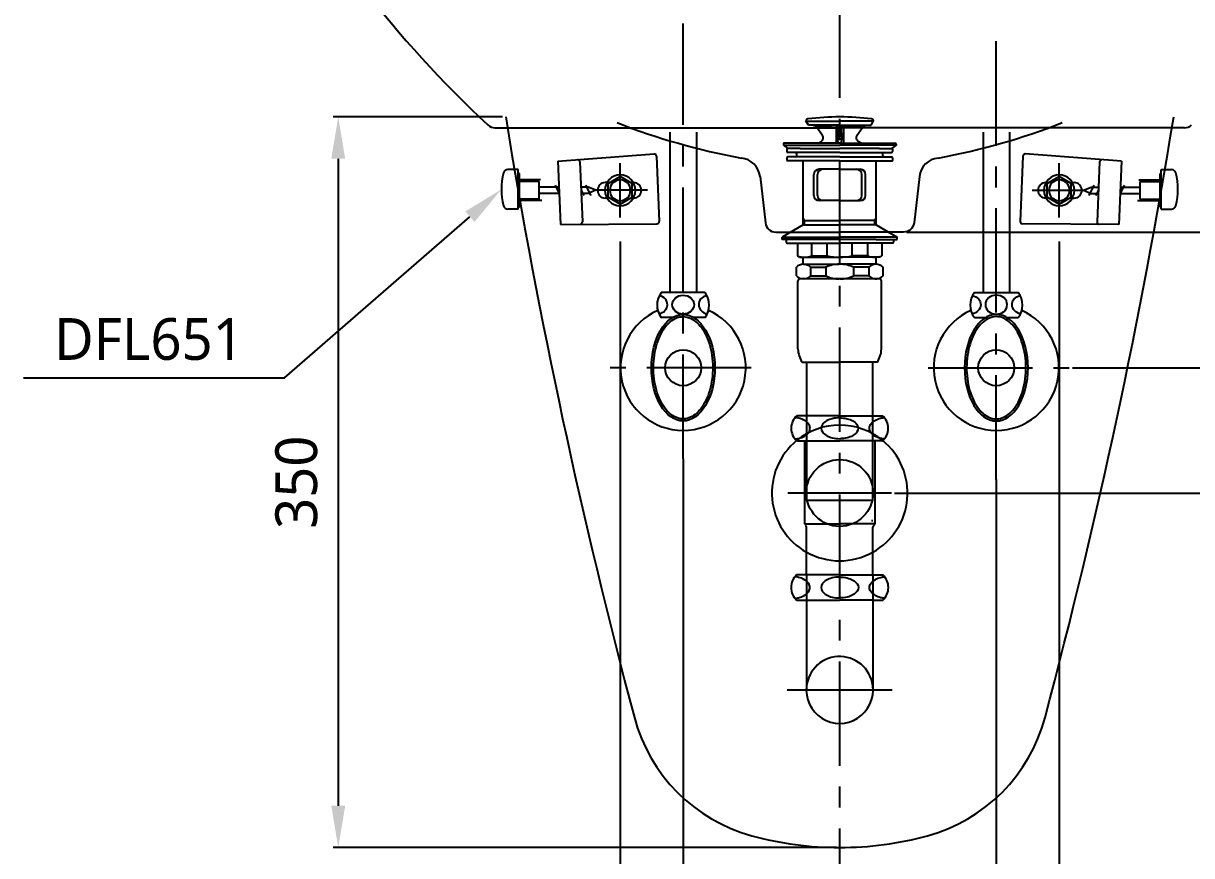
# Model space of a CAD drawing. Extents: x 189 to 3289, y -51 to 2049.
# Drawn here: x 998 to 1558, y 319 to 718 of the extents above; entities that cross this region are included whole.
import ezdxf

# ---------------------------------------------------------------- set-up
doc = ezdxf.new("R2010")
doc.units = 0
doc.header["$LTSCALE"] = 20
doc.header["$MEASUREMENT"] = 0
doc.linetypes.add('CENTER', pattern=[2, 1.25, -0.25, 0.25, -0.25])
doc.linetypes.add('HIDDEN', pattern=[0.375, 0.25, -0.125])
doc.layers.get('0').update_dxf_attribs({"linetype": 'CONTINUOUS'})
doc.layers.get('DEFPOINTS').update_dxf_attribs({"linetype": 'CONTINUOUS'})
for name, color, linetype in [('1', 7, 'CONTINUOUS'), ('2', 2, 'HIDDEN'), ('3', 3, 'CONTINUOUS'), ('4', 4, 'CONTINUOUS'), ('6', 6, 'CONTINUOUS'), ('7', 7, 'CONTINUOUS'), ('CENTER', 2, 'CENTER')]:
    doc.layers.add(name, color=color, linetype=linetype)
doc.styles.get("Standard").update_dxf_attribs({"font": 'NanumGothic.ttf'})
doc.dimstyles.get("Standard").update_dxf_attribs({"dimtxt": 20, "dimasz": 20, "dimexe": 2.5, "dimexo": 1.5, "dimgap": 10, "dimtad": 1, "dimdec": 0, "dimzin": 0, "dimdsep": 46, "dimtxsty": 'Standard', "dimcen": 0, "dimclrd": 3, "dimclre": 3, "dimclrt": 2, "dimadec": 0, "dimazin": 0, "dimtfac": 1, "dimtdec": 0, "dimtmove": 0, "dimatfit": 3, "dimfxl": 1, "dimtolj": 1, "dimtzin": 0, "dimarcsym": 0})

# ---------------------------------------------------------------- blocks, each defined once
blk = doc.blocks.new('*D4')
at = {"layer": '1', "color": 3, "lineweight": -2, "transparency": 16777216}
for p, q in [((1314.19, 509.57), (1314.19, 205.13)), ((1464.19, 499.57), (1464.19, 205.13)), ((1334.19, 225.13), (1444.19, 225.13))]:
    blk.add_line(p, q, dxfattribs=at)
at = {"layer": '1', "color": 3, "transparency": 16777216}
for points in [[(1334.19, 228.46), (1334.19, 221.8), (1314.19, 225.13)], [(1444.19, 228.46), (1444.19, 221.8), (1464.19, 225.13)]]:
    blk.add_solid(points, dxfattribs=at)
at = {"layer": 'DEFPOINTS', "color": 0, "transparency": 16777216}
for p in [(1314.19, 509.57), (1464.19, 499.57), (1464.19, 225.13)]:
    blk.add_point(p, dxfattribs=at)
at = {"layer": '1', "color": 2, "transparency": 16777216, "insert": (1389.19, 245.13), "char_height": 20, "attachment_point": 5}
blk.add_mtext('\\A1;150', dxfattribs=at)
blk = doc.blocks.new('*D8')
at = {"color": 3, "lineweight": -2, "transparency": 16777216}
for p, q in [((1284.06, 613.67), (1284.06, 166.23)), ((1494.33, 613.67), (1494.33, 166.23)), ((1304.06, 168.73), (1474.33, 168.73))]:
    blk.add_line(p, q, dxfattribs=at)
at = {"color": 3, "transparency": 16777216}
for points in [[(1304.06, 172.06), (1304.06, 165.4), (1284.06, 168.73)], [(1474.33, 172.06), (1474.33, 165.4), (1494.33, 168.73)]]:
    blk.add_solid(points, dxfattribs=at)
at = {"layer": 'DEFPOINTS', "color": 0, "transparency": 16777216}
for p in [(1284.06, 615.17), (1494.33, 615.17), (1494.33, 168.73)]:
    blk.add_point(p, dxfattribs=at)
at = {"color": 2, "transparency": 16777216, "insert": (1389.19, 188.73), "char_height": 20, "attachment_point": 5}
blk.add_mtext('\\A1;210', dxfattribs=at)
blk = doc.blocks.new('*D9')
at = {"color": 3, "lineweight": -2, "transparency": 16777216}
for p, q in [((1227.69, 673.31), (1146.5, 673.31)), ((1149, 653.31), (1149, 343.31)), ((1387.69, 323.31), (1146.5, 323.31))]:
    blk.add_line(p, q, dxfattribs=at)
at = {"color": 3, "transparency": 16777216}
for points in [[(1145.66, 653.31), (1152.33, 653.31), (1149, 673.31)], [(1145.66, 343.31), (1152.33, 343.31), (1149, 323.31)]]:
    blk.add_solid(points, dxfattribs=at)
at = {"layer": 'DEFPOINTS', "color": 0, "transparency": 16777216}
for p in [(1229.19, 673.31), (1149, 323.31), (1389.19, 323.31)]:
    blk.add_point(p, dxfattribs=at)
at = {"color": 2, "transparency": 16777216, "insert": (1129, 498.31), "char_height": 20, "attachment_point": 5, "rotation": 90}
blk.add_mtext('\\A1;350', dxfattribs=at)
blk = doc.blocks.new('*D20')
at = {"color": 3, "lineweight": -2, "transparency": 16777216}
for p, q in [((1664.58, 818.17), (1723.71, 818.17)), ((1721.21, 798.17), (1721.21, 638.17)), ((1421.24, 618.17), (1723.71, 618.17))]:
    blk.add_line(p, q, dxfattribs=at)
at = {"color": 3, "transparency": 16777216}
for points in [[(1717.87, 798.17), (1724.54, 798.17), (1721.21, 818.17)], [(1717.87, 638.17), (1724.54, 638.17), (1721.21, 618.17)]]:
    blk.add_solid(points, dxfattribs=at)
at = {"layer": 'DEFPOINTS', "color": 0, "transparency": 16777216}
for p in [(1663.08, 818.17), (1419.74, 618.17), (1721.21, 618.17)]:
    blk.add_point(p, dxfattribs=at)
at = {"color": 2, "transparency": 16777216, "insert": (1701.21, 718.17), "char_height": 20, "attachment_point": 5, "rotation": 90}
blk.add_mtext('\\A1;200', dxfattribs=at)
blk = doc.blocks.new('*D21')
at = {"color": 3, "lineweight": -2, "transparency": 16777216}
for p, q in [((1664.58, 818.17), (1787.28, 818.17)), ((1784.78, 798.17), (1784.78, 573.17)), ((1500.66, 553.17), (1787.28, 553.17))]:
    blk.add_line(p, q, dxfattribs=at)
at = {"color": 3, "transparency": 16777216}
for points in [[(1781.45, 798.17), (1788.12, 798.17), (1784.78, 818.17)], [(1781.45, 573.17), (1788.12, 573.17), (1784.78, 553.17)]]:
    blk.add_solid(points, dxfattribs=at)
at = {"layer": 'DEFPOINTS', "color": 0, "transparency": 16777216}
for p in [(1663.08, 818.17), (1499.16, 553.17), (1784.78, 553.17)]:
    blk.add_point(p, dxfattribs=at)
at = {"color": 2, "transparency": 16777216, "insert": (1764.78, 685.67), "char_height": 20, "attachment_point": 5, "rotation": 90}
blk.add_mtext('\\A1;265', dxfattribs=at)
blk = doc.blocks.new('*D22')
at = {"color": 3, "lineweight": -2, "transparency": 16777216}
for p, q in [((1664.58, 818.17), (1840.58, 818.17)), ((1838.08, 798.17), (1838.08, 513.13)), ((1415.47, 493.13), (1840.58, 493.13))]:
    blk.add_line(p, q, dxfattribs=at)
at = {"color": 3, "transparency": 16777216}
for points in [[(1834.75, 798.17), (1841.41, 798.17), (1838.08, 818.17)], [(1834.75, 513.13), (1841.41, 513.13), (1838.08, 493.13)]]:
    blk.add_solid(points, dxfattribs=at)
at = {"layer": 'DEFPOINTS', "color": 0, "transparency": 16777216}
for p in [(1663.08, 818.17), (1413.97, 493.13), (1838.08, 493.13)]:
    blk.add_point(p, dxfattribs=at)
at = {"color": 2, "transparency": 16777216, "insert": (1818.08, 655.65), "char_height": 20, "attachment_point": 5, "rotation": 90}
blk.add_mtext('\\A1;325', dxfattribs=at)
blk = doc.blocks.new('*D23')
at = {"color": 3, "lineweight": -2, "transparency": 16777216}
for p, q in [((1416.97, 493.13), (1841.2, 493.13)), ((1838.7, 473.13), (1838.7, 78.17)), ((1627.53, 58.17), (1841.2, 58.17))]:
    blk.add_line(p, q, dxfattribs=at)
at = {"color": 3, "transparency": 16777216}
for points in [[(1835.37, 473.13), (1842.04, 473.13), (1838.7, 493.13)], [(1835.37, 78.17), (1842.04, 78.17), (1838.7, 58.17)]]:
    blk.add_solid(points, dxfattribs=at)
at = {"layer": 'DEFPOINTS', "color": 0, "transparency": 16777216}
for p in [(1415.47, 493.13), (1626.03, 58.17), (1838.7, 58.17)]:
    blk.add_point(p, dxfattribs=at)
at = {"color": 2, "transparency": 16777216, "insert": (1818.7, 275.65), "char_height": 20, "attachment_point": 5, "rotation": 90}
blk.add_mtext('\\A1;435', dxfattribs=at)

msp = doc.modelspace()

# ---------------------------------------------------------------- linework, layer by layer
at = {"color": 0}
for p in [(1224.03681, 668.16883), (1554.35089, 668.16883)]:
    msp.add_line(p, (1389.19385, 668.16883), dxfattribs=at)
for centre, radius, start, end in [((1608.03374, 1083.6153), 567.06757, 208.7615227, 226.9068535), ((1224.03681, 673.16883), 5, 226.9068535, 271.6956171), ((1554.35089, 673.16883), 5, 268.3043829, 313.0931465)]:
    msp.add_arc(centre, radius, start, end, dxfattribs=at)
at = {"layer": '1', "color": 0, "linetype": 'Continuous'}
msp.add_line((1219.04462, 670.99794), (1219.05121, 671.00493), dxfattribs=at)
at = {"layer": '1', "color": 3}
for p, q in [((1123.24714, 548.35204), (1212.07565, 625.54678)), ((998.17153, 548.35204), (1123.24714, 548.35204))]:
    msp.add_line(p, q, dxfattribs=at)
msp.add_solid([(1209.88915, 628.0628), (1214.26215, 623.03076), (1227.17175, 638.66576)], dxfattribs=at)
at = {"layer": '2', "color": 0, "linetype": 'ByBlock'}
for points in [[(1351.01784, 644.81022), (1353.57841, 622.60902, 0.380967533), (1358.56015, 618.16883), (1389.19385, 618.16883)], [(1427.36986, 644.81022), (1424.80929, 622.60902, -0.380967533), (1419.82755, 618.16883), (1389.19385, 618.16883)]]:
    msp.add_lwpolyline(points, format="xyb", dxfattribs=at)
for centre, radius, start, end in [((1399.98219, 969.47809), 321.10401, 248.551896, 259.610824), ((1378.40551, 969.47809), 321.10401, 280.389176, 291.4481041), ((1341.05436, 643.66108), 10.02952, 6.5791352, 84.1510559), ((1437.33334, 643.66108), 10.02952, 95.8489441, 173.4208648)]:
    msp.add_arc(centre, radius, start, end, dxfattribs=at)
at = {"layer": '3'}
for p, q in [((1374.19385, 669.36324), (1372.96253, 671.49595)), ((1373.07907, 671.2941), (1389.19385, 671.2941)), ((1389.19385, 669.36324), (1374.19385, 669.36324)), ((1376.70912, 669.17894), (1387.44385, 668.47758)), ((1380.91919, 664.48394), (1378.20098, 668.33691)), ((1389.19385, 669.36324), (1387.44385, 668.47758)), ((1387.44385, 668.47758), (1387.44385, 660.76324)), ((1388.67617, 669.10124), (1388.24385, 662.69336)), ((1405.30863, 671.2941), (1389.19385, 671.2941)), ((1389.19385, 669.36324), (1404.19385, 669.36324)), ((1389.19385, 669.36324), (1390.94385, 668.47758)), ((1389.71153, 669.10124), (1390.14385, 662.69336)), ((1401.67857, 669.17894), (1390.94385, 668.47758)), ((1390.94385, 668.47758), (1390.94385, 660.76324)), ((1397.46851, 664.48394), (1400.18672, 668.33691)), ((1404.19385, 669.36324), (1405.42517, 671.49595)), ((1362.19385, 660.36324), (1362.19385, 659.76324)), ((1371.89385, 660.76324), (1362.59385, 660.76324)), ((1389.19385, 660.76324), (1371.89385, 660.76324)), ((1378.83742, 660.76324), (1380.28494, 661.59896)), ((1388.44695, 660.76324), (1388.24385, 662.71756)), ((1388.24385, 662.71756), (1389.19385, 662.71756)), ((1390.14385, 662.71756), (1389.19385, 662.71756)), ((1389.19385, 660.76324), (1406.49385, 660.76324)), ((1389.94075, 660.76324), (1390.14385, 662.71756)), ((1399.55027, 660.76324), (1398.10275, 661.59896)), ((1406.49385, 660.76324), (1415.79385, 660.76324)), ((1416.19385, 660.36324), (1416.19385, 659.76324)), ((1254.22084, 652.17918), (1300.28337, 655.61723)), ((1362.19385, 659.76324), (1389.19385, 659.76324)), ((1362.19385, 659.76324), (1364.33607, 658.26324)), ((1363.89202, 658.06324), (1363.89202, 656.76324)), ((1370.19385, 658.26324), (1364.09202, 658.26324)), ((1389.19385, 656.26324), (1364.39202, 656.26324)), ((1370.19385, 658.26324), (1389.19385, 658.26324)), ((1416.19385, 659.76324), (1389.19385, 659.76324)), ((1408.19385, 658.26324), (1389.19385, 658.26324)), ((1389.19385, 656.26324), (1413.99568, 656.26324)), ((1408.19385, 658.26324), (1414.29568, 658.26324)), ((1416.19385, 659.76324), (1414.05163, 658.26324)), ((1414.49568, 658.06324), (1414.49568, 656.76324)), ((1524.16686, 652.17918), (1478.10433, 655.61723)), ((1254.22084, 652.17918), (1255.4744, 621.755)), ((1264.74545, 651.79806), (1265.93198, 623.00065)), ((1301.41063, 654.61337), (1302.70449, 623.21118)), ((1363.89202, 653.76324), (1363.89202, 652.46324)), ((1389.19385, 652.26324), (1364.09202, 652.26324)), ((1389.19385, 654.26324), (1364.39202, 654.26324)), ((1371.69385, 621.66883), (1371.69385, 652.26324)), ((1389.19385, 654.26324), (1413.99568, 654.26324)), ((1389.19385, 652.26324), (1414.29568, 652.26324)), ((1406.69385, 621.66883), (1406.69385, 652.26324)), ((1414.49568, 653.76324), (1414.49568, 652.46324)), ((1476.97707, 654.61337), (1475.68321, 623.21118)), ((1513.64225, 651.79806), (1512.45572, 623.00065)), ((1524.16686, 652.17918), (1522.9133, 621.755)), ((1235.15175, 648.11576), (1230.20533, 648.11576)), ((1235.15175, 629.21576), (1235.15175, 648.11576)), ((1235.76488, 646.20133), (1235.15175, 646.20133)), ((1235.76488, 642.36883), (1235.76488, 646.20133)), ((1376.81948, 635.76324), (1376.81948, 645.76324)), ((1378.58725, 635.76324), (1378.58725, 645.76324)), ((1389.19385, 648.26324), (1379.31948, 648.26324)), ((1389.19385, 648.26324), (1399.06822, 648.26324)), ((1399.80045, 635.76324), (1399.80045, 645.76324)), ((1401.56822, 635.76324), (1401.56822, 645.76324)), ((1542.62282, 642.36883), (1542.62282, 646.20133)), ((1542.62282, 646.20133), (1543.23594, 646.20133)), ((1543.23594, 629.21576), (1543.23594, 648.11576)), ((1543.23594, 648.11576), (1548.18237, 648.11576)), ((1235.76488, 633.96883), (1235.76488, 642.36883)), ((1245.21488, 642.36883), (1235.76488, 642.36883)), ((1245.94753, 643.27425), (1235.93106, 643.27425)), ((1245.21488, 633.96883), (1245.21488, 642.36883)), ((1254.73537, 639.69133), (1245.21488, 639.69133)), ((1252.92056, 640.69133), (1254.85948, 636.67909)), ((1268.69576, 639.69133), (1265.24428, 639.69133)), ((1265.3005, 638.32693), (1266.59591, 635.64633)), ((1267.48983, 640.69133), (1269.92784, 635.64633)), ((1272.3714, 638.16883), (1268.69576, 639.69133)), ((1272.3714, 638.16883), (1268.69576, 636.64633)), ((1277.64872, 641.84383), (1276.87287, 641.84383)), ((1290.52287, 641.84383), (1290.37929, 641.84383)), ((1487.86483, 641.84383), (1488.00841, 641.84383)), ((1500.73898, 641.84383), (1501.51483, 641.84383)), ((1506.0163, 638.16883), (1509.69194, 639.69133)), ((1506.0163, 638.16883), (1509.69194, 636.64633)), ((1510.89787, 640.69133), (1508.45986, 635.64633)), ((1509.69194, 639.69133), (1513.14342, 639.69133)), ((1513.0872, 638.32693), (1511.79179, 635.64633)), ((1525.46714, 640.69133), (1523.52822, 636.67909)), ((1523.65233, 639.69133), (1533.17282, 639.69133)), ((1532.44017, 643.27425), (1542.45663, 643.27425)), ((1533.17282, 633.96883), (1533.17282, 642.36883)), ((1533.17282, 642.36883), (1542.62282, 642.36883)), ((1542.62282, 633.96883), (1542.62282, 642.36883)), ((1235.76488, 630.13633), (1235.76488, 633.96883)), ((1245.21488, 633.96883), (1235.76488, 633.96883)), ((1246.54061, 633.27425), (1236.52202, 633.27425)), ((1254.86083, 636.64633), (1245.21488, 636.64633)), ((1268.69576, 636.64633), (1265.36974, 636.64633)), ((1277.64872, 634.49383), (1276.87287, 634.49383)), ((1290.52287, 634.49383), (1290.37929, 634.49383)), ((1389.19385, 633.26324), (1379.31948, 633.26324)), ((1389.19385, 633.26324), (1399.06822, 633.26324)), ((1487.86483, 634.49383), (1488.00841, 634.49383)), ((1500.73898, 634.49383), (1501.51483, 634.49383)), ((1509.69194, 636.64633), (1513.01796, 636.64633)), ((1523.52687, 636.64633), (1533.17282, 636.64633)), ((1531.84709, 633.27425), (1541.86568, 633.27425)), ((1533.17282, 633.96883), (1542.62282, 633.96883)), ((1542.62282, 630.13633), (1542.62282, 633.96883)), ((1235.15175, 629.21576), (1230.20533, 629.21576)), ((1235.76488, 630.13633), (1235.15175, 630.13633)), ((1542.62282, 630.13633), (1543.23594, 630.13633)), ((1543.23594, 629.21576), (1548.18237, 629.21576)), ((1255.4744, 621.755), (1301.66363, 622.11798)), ((1371.69385, 621.66883), (1361.69385, 615.66883)), ((1372.39385, 623.76324), (1371.69385, 624.97567)), ((1371.69385, 623.76324), (1389.19385, 623.76324)), ((1371.69385, 621.66883), (1389.19385, 621.66883)), ((1372.39385, 621.66883), (1372.39385, 623.76324)), ((1406.69385, 623.76324), (1389.19385, 623.76324)), ((1406.69385, 621.66883), (1389.19385, 621.66883)), ((1405.99385, 623.76324), (1406.69385, 624.97567)), ((1405.99385, 621.66883), (1405.99385, 623.76324)), ((1406.69385, 621.66883), (1416.69385, 615.66883)), ((1522.9133, 621.755), (1476.72407, 622.11798)), ((1361.69385, 615.66883), (1389.19385, 615.66883)), ((1361.69385, 614.66883), (1361.69385, 615.66883)), ((1416.69385, 615.66883), (1389.19385, 615.66883)), ((1416.69385, 614.66883), (1416.69385, 615.66883)), ((1371.69385, 614.66883), (1361.69385, 614.66883)), ((1363.50172, 614.66883), (1363.50172, 613.36883)), ((1364.00172, 612.86883), (1369.00172, 612.86883)), ((1369.00172, 612.86883), (1389.19385, 612.86883)), ((1369.00172, 612.86883), (1369.00172, 606.74618)), ((1406.69385, 614.66883), (1371.69385, 614.66883)), ((1375.7765, 606.74618), (1375.7765, 612.86883)), ((1383.17717, 606.74618), (1383.17717, 612.86883)), ((1409.38598, 612.86883), (1389.19385, 612.86883)), ((1395.21053, 606.74618), (1395.21053, 612.86883)), ((1402.6112, 606.74618), (1402.6112, 612.86883)), ((1406.69385, 614.66883), (1416.69385, 614.66883)), ((1409.38598, 612.86883), (1409.38598, 606.74618)), ((1414.38598, 612.86883), (1409.38598, 612.86883)), ((1414.88598, 614.66883), (1414.88598, 613.36883)), ((1370.00172, 606.16883), (1369.00172, 606.74618)), ((1370.00172, 606.16883), (1371.40172, 606.16883)), ((1371.40172, 606.16883), (1389.19385, 606.16883)), ((1371.69385, 602.75759), (1371.69385, 606.16883)), ((1375.7765, 606.74618), (1383.17717, 606.74618)), ((1406.98598, 606.16883), (1389.19385, 606.16883)), ((1402.6112, 606.74618), (1395.21053, 606.74618)), ((1406.69385, 602.75759), (1406.69385, 606.16883)), ((1408.38598, 606.16883), (1406.98598, 606.16883)), ((1408.38598, 606.16883), (1409.38598, 606.74618)), ((1368.45015, 597.20661), (1368.45015, 601.31986)), ((1371.83755, 602.76324), (1388.95015, 602.76324)), ((1375.22494, 601.31986), (1382.6256, 601.31986)), ((1375.22494, 601.31986), (1375.22494, 597.20661)), ((1382.6256, 601.31986), (1382.6256, 597.20661)), ((1406.55015, 602.76324), (1389.43755, 602.76324)), ((1395.7621, 601.31986), (1395.7621, 597.20661)), ((1403.16276, 601.31986), (1395.7621, 601.31986)), ((1403.16276, 601.31986), (1403.16276, 597.20661)), ((1409.93755, 597.20661), (1409.93755, 601.31986)), ((1369.19385, 562.16089), (1369.19385, 594.76324)), ((1389.19385, 595.76324), (1370.19385, 595.76324)), ((1375.22494, 597.20661), (1382.6256, 597.20661)), ((1406.55015, 595.76324), (1389.19385, 595.76324)), ((1403.16276, 597.20661), (1395.7621, 597.20661)), ((1405.99385, 595.76324), (1406.55015, 595.76324)), ((1406.55015, 595.76324), (1406.95015, 595.76324)), ((1408.19385, 595.76324), (1406.69385, 595.76324)), ((1409.19385, 562.16089), (1409.19385, 594.76324)), ((1409.19385, 589.399), (1409.19385, 594.76324)), ((1371.19385, 555.76324), (1389.19385, 555.76324)), ((1373.31885, 555.76324), (1373.31885, 489.76324)), ((1407.19385, 555.76324), (1389.19385, 555.76324)), ((1405.06885, 489.76324), (1405.06885, 555.76324)), ((1373.31885, 489.76324), (1405.06885, 489.76324)), ((1405.06885, 479.76324), (1404.36885, 479.76324))]:
    msp.add_line(p, q, dxfattribs=at)
for points in [[(1284.03823, 631.51442), (1278.28746, 634.83463), (1278.28746, 641.50303), (1284.03823, 644.82324)], [(1284.03823, 631.51442), (1289.78901, 634.83463), (1289.78901, 641.50303), (1284.03823, 644.82324)], [(1494.34946, 631.51442), (1488.59869, 634.83463), (1488.59869, 641.50303), (1494.34946, 644.82324)], [(1494.34946, 631.51442), (1500.10024, 634.83463), (1500.10024, 641.50303), (1494.34946, 644.82324)]]:
    msp.add_lwpolyline(points, dxfattribs=at)
for centre, radius, start, end in [((1374.04385, 671.2941), 1.1, 97.3204137, 169.426199), ((1389.19385, 553.36324), 120, 90, 97.3204137), ((1389.19385, 553.36324), 120, 82.6795863, 90), ((1404.34385, 671.2941), 1.1, 10.573801, 82.6795863), ((1376.56674, 667.18398), 2, 35.2023251, 86.2618095), ((1401.82096, 667.18398), 2, 93.7381905, 144.7976749), ((1362.59385, 660.36324), 0.4, 90, 180), ((1379.28494, 663.33101), 2, 300, 35.2023251), ((1399.10275, 663.33101), 2, 144.7976749, 240), ((1415.79385, 660.36324), 0.4, 0, 90), ((1300.36152, 654.57014), 1.05, 2.3594117, 94.2685641), ((1364.09202, 658.06324), 0.2, 90, 180), ((1364.39202, 656.76324), 0.5, 180, 270), ((1367.69385, 655.26324), 1, 270, 90), ((1410.69385, 655.26324), 1, 90, 270), ((1413.99568, 656.76324), 0.5, 270, 0), ((1414.29568, 658.06324), 0.2, 0, 90), ((1478.02618, 654.57014), 1.05, 85.7314359, 177.6405883), ((1263.69634, 651.75483), 1.05, 2.3594117, 93.7915079), ((1364.39202, 653.76324), 0.5, 90, 180), ((1364.09202, 652.46324), 0.2, 180, 270), ((1413.99568, 653.76324), 0.5, 0, 90), ((1414.29568, 652.46324), 0.2, 270, 0), ((1514.69136, 651.75483), 1.05, 86.2084921, 177.6405883), ((1258.67175, 638.66576), 31.5, 165.5224878, 194.4775122), ((1230.20533, 646.01576), 2.1, 90, 165.5224878), ((1284.06246, 638.16883), 7.35, 90.1888703, 269.8111297), ((1284.01401, 638.16883), 7.35, 270.1888703, 89.8111297), ((1379.31948, 645.76324), 2.5, 90, 180), ((1381.08725, 645.76324), 2.5, 90, 180), ((1397.30045, 645.76324), 2.5, 0, 90), ((1399.06822, 645.76324), 2.5, 0, 90), ((1494.37369, 638.16883), 7.35, 90.1888703, 269.8111297), ((1494.32524, 638.16883), 7.35, 270.1888703, 89.8111297), ((1548.18237, 646.01576), 2.1, 14.4775122, 90), ((1519.71594, 638.66576), 31.5, 345.5224878, 14.4775122), ((1276.87287, 638.16883), 3.675, 90, 180), ((1276.87287, 638.16883), 3.675, 180, 270), ((1284.06246, 638.16883), 4.9875, 90.2783358, 269.7216642), ((1284.01401, 638.16883), 4.9875, 270.2783358, 89.7216642), ((1290.52287, 638.16883), 3.675, 270, 90), ((1487.86483, 638.16883), 3.675, 90, 270), ((1494.37369, 638.16883), 4.9875, 90.2783358, 269.7216642), ((1494.32524, 638.16883), 4.9875, 270.2783358, 89.7216642), ((1501.51483, 638.16883), 3.675, 0, 90), ((1501.51483, 638.16883), 3.675, 270, 0), ((1379.31948, 635.76324), 2.5, 180, 270), ((1381.08725, 635.76324), 2.5, 180, 270), ((1397.30045, 635.76324), 2.5, 270, 0), ((1399.06822, 635.76324), 2.5, 270, 0), ((1230.20533, 631.31576), 2.1, 194.4775122, 270), ((1548.18237, 631.31576), 2.1, 270, 345.5224878), ((1264.88287, 622.95742), 1.05, 270.9273155, 2.3594117), ((1301.65538, 623.16795), 1.05, 270.4502592, 2.3594117), ((1476.73232, 623.16795), 1.05, 177.6405883, 269.5497408), ((1513.50483, 622.95742), 1.05, 177.6405883, 269.0726845), ((1364.00172, 613.36883), 0.5, 180, 270), ((1414.38598, 613.36883), 0.5, 270, 0), ((1372.38911, 616.34804), 10.18185, 250.567925, 289.432075), ((1389.00171, 635.62116), 29.45658, 258.5955662, 270.3737354), ((1389.38599, 635.62116), 29.45658, 269.6262646, 281.4044338), ((1405.99859, 616.34804), 10.18185, 250.567925, 289.432075), ((1371.83755, 598.05544), 4.70435, 43.9409373, 136.0590627), ((1388.72796, 589.15876), 13.60629, 89.0642953, 116.6471866), ((1389.65974, 589.15876), 13.60629, 63.3528134, 90.9357047), ((1406.55015, 598.05544), 4.70435, 43.9409373, 136.0590627), ((1371.83755, 600.47104), 4.70435, 223.9409373, 316.0590627), ((1370.19385, 594.76324), 1, 90, 180), ((1388.72796, 609.36772), 13.60629, 243.3528134, 270.9357047), ((1389.65974, 609.36772), 13.60629, 269.0642953, 296.6471866), ((1406.55015, 600.47104), 4.70435, 223.9409373, 316.0590627), ((1408.19385, 594.76324), 1, 0, 90), ((1382.18226, 562.70982), 13, 182.4200434, 212.3000082), ((1396.20544, 562.70982), 13, 327.6999918, 357.5799566)]:
    msp.add_arc(centre, radius, start, end, dxfattribs=at)
at = {"layer": '4'}
for p, q in [((1372.94376, 530.16883), (1368.65225, 530.16883)), ((1389.19376, 530.16883), (1372.94376, 530.16883)), ((1389.19376, 530.16883), (1405.44376, 530.16883)), ((1405.44376, 530.16883), (1409.73526, 530.16883)), ((1369.04376, 518.16883), (1368.65225, 518.16883)), ((1369.04376, 518.16883), (1389.19376, 518.16883)), ((1372.39376, 518.16883), (1372.39376, 478.38871)), ((1409.34376, 518.16883), (1389.19376, 518.16883)), ((1405.99376, 518.16883), (1405.99376, 478.38871)), ((1409.34376, 518.16883), (1409.73526, 518.16883)), ((1413.9688, 493.13006), (1364.41872, 493.13006)), ((1372.39376, 478.38871), (1389.19376, 478.38871)), ((1373.31876, 453.56463), (1373.31876, 476.74383)), ((1405.99376, 478.38871), (1389.19376, 478.38871)), ((1405.06876, 453.56463), (1405.06876, 476.74383)), ((1373.31876, 453.86883), (1368.57431, 453.86883)), ((1389.11581, 453.86883), (1373.31876, 453.86883)), ((1373.31876, 453.56463), (1373.31876, 398.66883)), ((1389.11581, 453.86883), (1389.19376, 453.86883)), ((1389.27171, 453.86883), (1389.19376, 453.86883)), ((1389.27171, 453.86883), (1405.06876, 453.86883)), ((1405.06876, 453.86883), (1409.81321, 453.86883)), ((1405.06876, 453.56463), (1405.06876, 398.66883)), ((1368.57431, 441.86883), (1373.31876, 441.86883)), ((1373.31876, 441.86883), (1389.11581, 441.86883)), ((1405.06876, 441.86883), (1389.27171, 441.86883)), ((1405.06876, 441.86883), (1409.81321, 441.86883)), ((1414.36723, 398.66883), (1364.02029, 398.66883))]:
    msp.add_line(p, q, dxfattribs=at)
for points in [[(1374.99893, 524.16883, 0.15521739), (1374.40843, 526.02515, 0.106747244), (1372.34673, 527.91583, 0.07304301), (1369.57687, 529.03385, 0.028511088), (1367.84811, 529.34986, 0.05952259)], [(1389.19376, 529.16883, 0.057537424), (1385.63621, 528.75808, 0.071219107), (1382.93626, 527.70436, 0.106373365), (1380.91346, 525.90776, 0.159482965)], [(1389.19376, 529.16883, -0.057537424), (1392.7513, 528.75808, -0.071219107), (1395.45125, 527.70436, -0.106373365), (1397.47405, 525.90776, -0.159482965)], [(1403.38859, 524.16883, -0.15521739), (1403.97908, 526.02515, -0.106747244), (1406.04078, 527.91583, -0.07304301), (1408.81065, 529.03385, -0.028511088), (1410.5394, 529.34986, -0.05952259)], [(1367.84811, 518.9878, 0.028511088), (1369.57687, 519.30381, 0.07304301), (1372.34673, 520.42183, 0.106747244), (1374.40843, 522.3125, 0.15521739), (1374.99893, 524.16883, 0.15521739)], [(1380.91346, 525.90776, 0.327290453), (1380.91346, 522.42989, 0.106373385), (1382.93626, 520.63329, 0.071219107), (1385.63621, 519.57957, 0.057537424), (1389.19376, 519.16883, 0.057537424)], [(1397.47406, 525.90776, -0.327290453), (1397.47406, 522.42989, -0.106373385), (1395.45125, 520.63329, -0.071219107), (1392.7513, 519.57957, -0.057537424), (1389.19376, 519.16883, -0.057537424)], [(1410.5394, 518.9878, -0.028511088), (1408.81065, 519.30381, -0.07304301), (1406.04078, 520.42183, -0.106747244), (1403.97908, 522.3125, -0.15521739), (1403.38859, 524.16883, -0.15521739)], [(1373.31876, 450.85429, 0.049056062), (1372.26878, 451.61583, 0.07304301), (1369.49892, 452.73385, 0.028511088), (1367.77016, 453.04986)], [(1374.92098, 447.86883, 0.15521739), (1374.33049, 449.72515, 0.054411203), (1373.37734, 450.80171, 0.054411203)], [(1373.37911, 444.93755, 0.054320903), (1374.33049, 446.0125, 0.15521739), (1374.92098, 447.86883)], [(1380.83551, 449.60776, 0.327290453), (1380.83551, 446.12989, 0.106373385), (1382.85831, 444.33329, 0.071219107), (1385.55826, 443.27957, 0.057537424), (1389.11581, 442.86883, 0.057537424)], [(1389.19376, 452.86863, 0.058789896), (1385.55826, 452.45808, 0.071219107), (1382.85831, 451.40436, 0.106373365), (1380.83551, 449.60776, 0.159482965)], [(1389.19376, 452.86863, -0.058789896), (1392.82925, 452.45808, -0.071219107), (1395.5292, 451.40436, -0.106373365), (1397.552, 449.60776, -0.159482965)], [(1397.552, 449.60776, -0.327290453), (1397.552, 446.12989, -0.106373385), (1395.5292, 444.33329, -0.071219107), (1392.82925, 443.27957, -0.057537424), (1389.27171, 442.86883, -0.057537424)], [(1403.46653, 447.86883, -0.15521739), (1404.05703, 449.72515, -0.054949864), (1405.02072, 450.81127, -0.054949864)], [(1405.01267, 444.93368, -0.054539036), (1404.05703, 446.0125, -0.15521739), (1403.46653, 447.86883)], [(1405.06876, 450.85429, -0.049056062), (1406.11873, 451.61583, -0.07304301), (1408.8886, 452.73385, -0.028511088), (1410.61735, 453.04986)], [(1367.77016, 442.6878, 0.028511088), (1369.49892, 443.00381, 0.07304301), (1372.26878, 444.12183, 0.049056062), (1373.31876, 444.88336, 0.049056062)], [(1410.61735, 442.6878, -0.028511088), (1408.8886, 443.00381, -0.07304301), (1406.11873, 444.12183, -0.049056062), (1405.06876, 444.88336, -0.049056062)]]:
    msp.add_lwpolyline(points, format="xyb", dxfattribs=at)
msp.add_circle((1389.19376, 493.16883), 16, dxfattribs=at)
for centre, radius, start, end in [((1373.94376, 524.16883), 8, 131.4096221, 228.5903779), ((1404.44376, 524.16883), 8, 311.4096221, 48.5903779), ((1389.19376, 493.16883), 32.5, 50.5529208, 129.4470792), ((1389.19376, 493.16883), 32.5, 129.4470792, 240.760487), ((1389.19376, 493.16883), 32.5, 299.239513, 50.5529208), ((1372.39376, 476.74383), 0.925, 0, 58.7025878), ((1405.99376, 476.74383), 0.925, 121.2974122, 180), ((1404.99376, 478.38871), 1, 301.2974122, 0), ((1389.19376, 493.16883), 32.5, 240.760487, 299.239513), ((1373.86581, 447.86883), 8, 131.4096221, 228.5903779), ((1404.52171, 447.86883), 8, 311.4096221, 48.5903779), ((1389.19376, 398.79383), 16, 7.1666434, 180), ((1389.19376, 398.79383), 16, 172.8333566, 7.1666434)]:
    msp.add_arc(centre, radius, start, end, dxfattribs=at)
at = {"layer": '6'}
for p, q in [((1307.84385, 666.07267), (1307.84385, 589.16883)), ((1320.54385, 666.05371), (1320.54385, 589.16883)), ((1457.84385, 666.05371), (1457.84385, 589.16883)), ((1470.54385, 666.07267), (1470.54385, 589.16883)), ((1320.54385, 589.16883), (1303.69385, 589.16883)), ((1324.69385, 589.16883), (1320.54385, 589.16883)), ((1453.69385, 589.16883), (1457.84385, 589.16883)), ((1457.84385, 589.16883), (1474.69385, 589.16883)), ((1309.05365, 577.16883), (1303.69385, 577.16883)), ((1324.69385, 577.16883), (1319.33404, 577.16883)), ((1453.69385, 577.16883), (1459.05365, 577.16883)), ((1469.33404, 577.16883), (1474.69385, 577.16883))]:
    msp.add_line(p, q, dxfattribs=at)
for centre in [(1314.19385, 553.16883), (1464.19385, 553.16883)]:
    msp.add_circle(centre, 8.61509, dxfattribs=at)
for centre, radius, start, end in [((1311.69385, 583.16883), 10, 143.1301024, 216.8698976), ((1316.69385, 583.16883), 10, 323.1301024, 36.8698976), ((1461.69385, 583.16883), 10, 143.1301024, 216.8698976), ((1466.69385, 583.16883), 10, 323.1301024, 36.8698976), ((1314.19385, 553.16883), 30, 113.9172512, 66.0827488), ((1464.19385, 553.16883), 30, 113.9172512, 66.0827488)]:
    msp.add_arc(centre, radius, start, end, dxfattribs=at)
for centre, major_axis, start_param, end_param in [((1301.42058, 583.39641), (-5.22946, 0), 1.800504354, 4.443057795), ((1326.87652, 583.39641), (5.22946, 0), 1.82411945, 4.498970222)]:
    msp.add_ellipse(centre, major_axis=major_axis, ratio=0.866391406, start_param=start_param, end_param=end_param, dxfattribs=at)
for centre, major_axis, ratio in [((1314.19385, 583.39641), (5.22946, 0), 0.866391406), ((1314.19385, 553.16883), (0, 25.5), 0.596528766)]:
    msp.add_ellipse(centre, major_axis=major_axis, ratio=ratio, dxfattribs=at)
at = {"layer": '6', "extrusion": (0, 0, -1)}
for centre, major_axis, start_param, end_param in [((1451.51117, 583.39641), (-5.22946, 0), 1.82411945, 4.498970222), ((1476.96711, 583.39641), (5.22946, 0), 1.800504354, 4.443057795)]:
    msp.add_ellipse(centre, major_axis=major_axis, ratio=0.866391406, start_param=start_param, end_param=end_param, dxfattribs=at)
for centre, major_axis, ratio in [((1464.19385, 583.39641), (-5.22946, 0), 0.866391406), ((1464.19385, 553.16883), (0, 25.5), 0.596528766)]:
    msp.add_ellipse(centre, major_axis=major_axis, ratio=ratio, dxfattribs=at)
at = {"layer": '6'}
for points in [[(1314.19385, 577.66883), (1312.11346, 577.66883), (1310.01371, 576.85972), (1306.11748, 573.61467), (1304.34526, 571.17454), (1301.61941, 565.14583), (1300.66774, 561.56642), (1299.81734, 554.05128), (1299.91866, 550.12155), (1301.15056, 542.76413), (1302.28105, 539.34259), (1305.29347, 533.75338), (1307.17135, 531.59615), (1311.17649, 528.95381), (1313.28201, 528.45223), (1317.43751, 529.05403), (1319.51926, 530.17688), (1323.27047, 534.00888), (1324.9192, 536.71299), (1327.33359, 543.13436), (1328.09836, 546.84361), (1328.56003, 554.45804), (1328.25689, 558.35731), (1326.65405, 565.49972), (1325.35449, 568.73644), (1322.0836, 573.84322), (1320.11987, 575.70198), (1316.80216, 577.35415), (1315.49664, 577.66883), (1314.19385, 577.66883)], [(1464.19385, 577.66883), (1466.27424, 577.66883), (1468.37399, 576.85972), (1472.27022, 573.61467), (1474.04244, 571.17454), (1476.76829, 565.14583), (1477.71996, 561.56642), (1478.57036, 554.05128), (1478.46904, 550.12155), (1477.23714, 542.76413), (1476.10665, 539.34259), (1473.09423, 533.75338), (1471.21635, 531.59615), (1467.21121, 528.95381), (1465.10569, 528.45223), (1460.95019, 529.05403), (1458.86844, 530.17688), (1455.11723, 534.00888), (1453.4685, 536.71299), (1451.05411, 543.13436), (1450.28934, 546.84361), (1449.82767, 554.45804), (1450.13081, 558.35731), (1451.73365, 565.49972), (1453.03321, 568.73644), (1456.3041, 573.84322), (1458.26783, 575.70198), (1461.58554, 577.35415), (1462.89106, 577.66883), (1464.19385, 577.66883)]]:
    msp.add_open_spline(points, degree=3, knots=[0, 0, 0, 0, 0.461109739, 0.461109739, 0.922219478, 0.922219478, 1.383329216, 1.383329216, 1.844438955, 1.844438955, 2.305548694, 2.305548694, 2.766658433, 2.766658433, 3.227768172, 3.227768172, 3.688877911, 3.688877911, 4.149987649, 4.149987649, 4.611097388, 4.611097388, 5.072207127, 5.072207127, 5.533316866, 5.533316866, 5.994426605, 5.994426605, 6.283185307, 6.283185307, 6.283185307, 6.283185307], dxfattribs=at)
at = {"layer": '7', "extrusion": (0, 1, 0)}
for p, q in [((1389.19385, 651.00884, -14.18423), (1389.19385, 651.00884, 445.81577)), ((1389.19385, 651.00884, 445.81577), (1389.19385, 651.00884, -14.18423)), ((1389.19385, 651.00884, -14.18423), (1389.19385, 651.00884, 445.81577)), ((1389.19385, 651.00884, 445.81577), (1389.19385, 651.00884, -14.18423)), ((1389.19385, 651.00882, -14.18423), (1389.19385, 651.00884, -14.18423)), ((1389.19385, 651.00884, -14.18423), (1389.19385, 651.00882, -14.18423)), ((1389.19385, 651.00882, -14.18423), (1389.19385, 651.00884, -14.18423)), ((1389.19385, 651.00884, -14.18423), (1389.19385, 651.00882, -14.18423)), ((1389.19385, 651.00884, 445.81577), (1389.19385, 651.00876, 445.81577)), ((1389.19385, 651.00876, 445.81577), (1389.19385, 651.00884, 445.81577)), ((1389.19385, 651.00884, 445.81577), (1389.19385, 651.00876, 445.81577)), ((1389.19385, 651.00876, 445.81577), (1389.19385, 651.00884, 445.81577)), ((1389.19385, 651.00882, 20), (1389.19385, 651.00882, 0)), ((1389.19385, 651.00882, 20), (1389.19385, 651.00882, 0)), ((1389.19385, 651.00882, 20), (1389.19385, 651.00882, 0)), ((1389.19385, 651.00882, 20), (1389.19385, 651.00882, 0)), ((1389.19385, 651.00882, 0), (1389.19385, 651.00882, -14.18423)), ((1389.19385, 651.00882, 0), (1389.19385, 651.00882, -14.18423)), ((1389.19385, 651.00882, 0), (1389.19385, 651.00882, -14.18423)), ((1389.19385, 651.00882, 0), (1389.19385, 651.00882, -14.18423)), ((1389.19385, 651.00876, 410.50779), (1389.19385, 651.00876, 445.81577)), ((1389.19385, 651.00876, 410.50779), (1389.19385, 651.00876, 445.81577)), ((1419.73604, 618.16883), (1389.19385, 618.16883))]:
    msp.add_line(p, q, dxfattribs=at)
at = {"layer": '7'}
for centre, radius, start, end in [((4189.90964, 1157.21202), 3000, 189.28241682, 194.90529373), ((-1411.52194, 1157.21202), 3000, 345.09470627, 350.71758318), ((1368.16087, 406.12355), 80, 194.9052937, 254.7570667), ((1410.22683, 406.12355), 80, 285.2429333, 345.0947063), ((1389.19385, 483.30913), 160, 254.7570667, 270), ((1389.19385, 483.30913), 160, 270, 285.2429333)]:
    msp.add_arc(centre, radius, start, end, dxfattribs=at)
for points, degree in [([(1389.19385, 651.00884, 0.00174), (1389.19385, 651.00884)], 1), ([(1389.19385, 651.00884, 0.00174), (1389.19385, 651.00884)], 1), ([(1389.19385, 651.00884, 0.00174), (1389.19385, 651.00884)], 1), ([(1389.19385, 651.00884, 0.00174), (1389.19385, 651.00884)], 1), ([(1389.19385, 651.00882, -14.18423), (1389.19385, 651.00882, -9.45618), (1389.19385, 651.00882, -4.7281), (1389.19385, 651.00882, 0)], 3), ([(1389.19385, 651.00882, -14.18423), (1389.19385, 651.00882, -9.45618), (1389.19385, 651.00882, -4.7281), (1389.19385, 651.00882, 0)], 3), ([(1389.19385, 651.00882, -14.18423), (1389.19385, 651.00882, -9.45618), (1389.19385, 651.00882, -4.7281), (1389.19385, 651.00882, 0)], 3), ([(1389.19385, 651.00882, -14.18423), (1389.19385, 651.00882, -9.45618), (1389.19385, 651.00882, -4.7281), (1389.19385, 651.00882, 0)], 3)]:
    msp.add_open_spline(points, degree=degree, dxfattribs=at)
for points, knots in [([(1389.19385, 651.00882, 381.33422), (1389.19385, 651.00882, 320.01361), (1389.19385, 651.00882, 258.68925), (1389.19385, 651.00882, 138.24222), (1389.19385, 651.00882, 79.11951), (1389.19385, 651.00882, 20)], [0, 0, 0, 0, 0.509143811, 0.509143811, 1, 1, 1, 1]), ([(1389.19385, 651.00882, 381.33422), (1389.19385, 651.00882, 320.01361), (1389.19385, 651.00882, 258.68925), (1389.19385, 651.00882, 138.24222), (1389.19385, 651.00882, 79.11951), (1389.19385, 651.00882, 20)], [0, 0, 0, 0, 0.509143811, 0.509143811, 1, 1, 1, 1]), ([(1389.19385, 651.00882, 381.33422), (1389.19385, 651.00882, 320.01361), (1389.19385, 651.00882, 258.68925), (1389.19385, 651.00882, 138.24222), (1389.19385, 651.00882, 79.11951), (1389.19385, 651.00882, 20)], [0, 0, 0, 0, 0.509143811, 0.509143811, 1, 1, 1, 1]), ([(1389.19385, 651.00882, 381.33422), (1389.19385, 651.00882, 320.01361), (1389.19385, 651.00882, 258.68925), (1389.19385, 651.00882, 138.24222), (1389.19385, 651.00882, 79.11951), (1389.19385, 651.00882, 20)], [0, 0, 0, 0, 0.509143811, 0.509143811, 1, 1, 1, 1]), ([(1389.19385, 651.00876, 410.50779), (1389.19385, 651.00877, 410.50773), (1389.19385, 651.00878, 410.6027), (1389.19385, 651.0088, 410.9845), (1389.19385, 651.00881, 411.24941), (1389.19385, 651.00882, 411.56248)], [0, 0, 0, 0, 0.535586593, 0.535586593, 1, 1, 1, 1]), ([(1389.19385, 651.00876, 410.50779), (1389.19385, 651.00877, 410.50773), (1389.19385, 651.00878, 410.6027), (1389.19385, 651.0088, 410.9845), (1389.19385, 651.00881, 411.24941), (1389.19385, 651.00882, 411.56248)], [0, 0, 0, 0, 0.535586593, 0.535586593, 1, 1, 1, 1]), ([(1389.19385, 651.00876, 410.50779), (1389.19385, 651.00877, 410.50773), (1389.19385, 651.00878, 410.6027), (1389.19385, 651.0088, 410.9845), (1389.19385, 651.00881, 411.24941), (1389.19385, 651.00882, 411.56248)], [0, 0, 0, 0, 0.535586593, 0.535586593, 1, 1, 1, 1]), ([(1389.19385, 651.00876, 410.50779), (1389.19385, 651.00877, 410.50773), (1389.19385, 651.00878, 410.6027), (1389.19385, 651.0088, 410.9845), (1389.19385, 651.00881, 411.24941), (1389.19385, 651.00882, 411.56248)], [0, 0, 0, 0, 0.535586593, 0.535586593, 1, 1, 1, 1]), ([(1389.19385, 651.00882, 381.33422), (1389.19385, 651.00882, 385.33847), (1389.19385, 651.00882, 389.32655), (1389.19385, 651.00882, 396.64109), (1389.19385, 651.00882, 400.03232), (1389.19385, 651.00882, 405.621), (1389.19385, 651.00882, 407.86239), (1389.19385, 651.00882, 410.85369), (1389.19385, 651.00882, 411.60554), (1389.19385, 651.00882, 411.56248)], [0, 0, 0, 0, 0.25, 0.25, 0.5, 0.5, 0.75, 0.75, 1, 1, 1, 1]), ([(1389.19385, 651.00882, 381.33422), (1389.19385, 651.00882, 385.33847), (1389.19385, 651.00882, 389.32655), (1389.19385, 651.00882, 396.64109), (1389.19385, 651.00882, 400.03232), (1389.19385, 651.00882, 405.621), (1389.19385, 651.00882, 407.86239), (1389.19385, 651.00882, 410.85369), (1389.19385, 651.00882, 411.60554), (1389.19385, 651.00882, 411.56248)], [0, 0, 0, 0, 0.25, 0.25, 0.5, 0.5, 0.75, 0.75, 1, 1, 1, 1]), ([(1389.19385, 651.00882, 381.33422), (1389.19385, 651.00882, 385.33847), (1389.19385, 651.00882, 389.32655), (1389.19385, 651.00882, 396.64109), (1389.19385, 651.00882, 400.03232), (1389.19385, 651.00882, 405.621), (1389.19385, 651.00882, 407.86239), (1389.19385, 651.00882, 410.85369), (1389.19385, 651.00882, 411.60554), (1389.19385, 651.00882, 411.56248)], [0, 0, 0, 0, 0.25, 0.25, 0.5, 0.5, 0.75, 0.75, 1, 1, 1, 1]), ([(1389.19385, 651.00882, 381.33422), (1389.19385, 651.00882, 385.33847), (1389.19385, 651.00882, 389.32655), (1389.19385, 651.00882, 396.64109), (1389.19385, 651.00882, 400.03232), (1389.19385, 651.00882, 405.621), (1389.19385, 651.00882, 407.86239), (1389.19385, 651.00882, 410.85369), (1389.19385, 651.00882, 411.60554), (1389.19385, 651.00882, 411.56248)], [0, 0, 0, 0, 0.25, 0.25, 0.5, 0.5, 0.75, 0.75, 1, 1, 1, 1])]:
    msp.add_open_spline(points, degree=3, knots=knots, dxfattribs=at)
at = {"layer": 'CENTER', "color": 2, "linetype": 'CENTER', "ltscale": 2}
for p, q in [((1389.19385, 282.46322), (1389.19385, 835.30458)), ((1314.19385, 509.56778), (1314.19385, 718.16883)), ((1464.19385, 499.56778), (1464.19385, 718.16883)), ((1284.06246, 625.16883), (1284.06246, 651.16883)), ((1494.32524, 625.16883), (1494.32524, 651.16883)), ((1297.06246, 638.16883), (1271.06246, 638.16883)), ((1481.32524, 638.16883), (1507.32524, 638.16883)), ((1346.82042, 553.16883), (1279.22472, 553.16883)), ((1431.56728, 553.16883), (1499.16298, 553.16883))]:
    msp.add_line(p, q, dxfattribs=at)

# ---------------------------------------------------------------- texts
at = {"layer": '1', "color": 2, "insert": (1058.30968, 566.79788), "char_height": 20, "attachment_point": 5}
msp.add_mtext('DFL651', dxfattribs=at)

# ---------------------------------------------------------------- dimensions: what is measured, and where the dimension line sits
for base, p1, p2, picture, middle in [((1838.07925, 493.13006), (1663.07971, 818.16883), (1413.9688, 493.13006), '*D22', (1818.07925, 655.64944)), ((1721.20656, 618.16883), (1663.07971, 818.16883), (1419.73604, 618.16883), '*D20', (1701.20656, 718.16883)), ((1784.78196, 553.16883), (1663.07971, 818.16883), (1499.16298, 553.16883), '*D21', (1764.78196, 685.66883)), ((1148.99575, 323.30913), (1229.19385, 673.30913), (1389.19385, 323.30913), '*D9', (1128.99575, 498.30913)), ((1838.70444, 58.16883), (1415.4688, 493.13006), (1626.03059, 58.16883), '*D23', (1818.70444, 275.64944))]:
    dim = msp.add_linear_dim(base=base, p1=p1, p2=p2, angle=90, dimstyle='Standard')
    dim.commit()
    dim.dimension.update_dxf_attribs({"geometry": picture, "text_midpoint": middle})
dim = msp.add_linear_dim(base=(1494.32524, 168.72951), p1=(1284.06246, 615.16883), p2=(1494.32524, 615.16883), dimstyle='Standard')
dim.commit()
dim.dimension.update_dxf_attribs({"geometry": '*D8', "text_midpoint": (1389.19385, 188.72951)})
at = {"layer": '1'}
dim = msp.add_linear_dim(base=(1464.19385, 225.13126), p1=(1314.19385, 509.56778), p2=(1464.19385, 499.56778), dimstyle='Standard', override={"dimtxt": 20, "dimasz": 20, "dimexe": 20, "dimexo": 0, "dimgap": 10, "dimdec": 4, "dimlfac": 1, "dimzin": 8, "dimclrd": 3, "dimclre": 3, "dimtdec": 4}, dxfattribs=at)
dim.commit()
dim.dimension.update_dxf_attribs({"geometry": '*D4', "text_midpoint": (1389.19385, 245.13126)})

doc.saveas('drawing.dxf')
